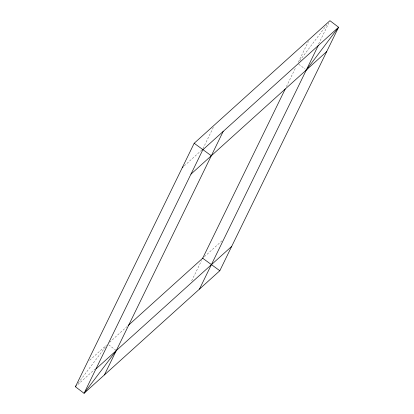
<?xml version="1.0" encoding="UTF-8"?>
<svg xmlns="http://www.w3.org/2000/svg" width="414" height="414" viewBox="0 0 414 414"><rect width="100%" height="100%" fill="white"/><g stroke="black" fill="none" stroke-linecap="round" stroke-linejoin="round"><path stroke-width="0.31" stroke-dasharray="2.07 1.55" d="M202.927 148.709L213.412 127.207M191.666 280.842L201.587 260.499M286.39 86.624L295.72 67.492M298.24 62.333L308.446 41.41M318.604 43.946L328.809 23.018M299.643 60.858L326.832 24.819M78.142 383.162L105.72 346.606M184.225 165.885L201.975 149.858M89.698 360.252L106.486 345.09M109.581 342.295L126.86 326.698M204.345 256.737L222.577 240.28M77.791 384.627L94.837 369.236M298.717 64.206L305.325 69.2M108.675 344.8L116.298 350.565"/><path stroke-width="0.62" d="M75.42 386.764L194.182 143.27L329.942 20.7L338.58 27.236L219.818 270.73L84.058 393.3L75.42 386.764L76.197 385.734M104.421 374.913L223.187 131.419M202.436 258.755L285.262 88.943M199.455 289.117L318.216 45.618M306.339 69.971L338.58 27.236L202.824 149.801L84.058 393.3L116.298 350.565M182.305 167.618L183.267 166.749M190.947 174.154L326.703 51.584M128.071 325.601L202.907 258.036M95.934 368.952L231.695 246.382M211.311 155.767L194.182 143.27M219.818 270.73L202.689 258.232"/></g></svg>
